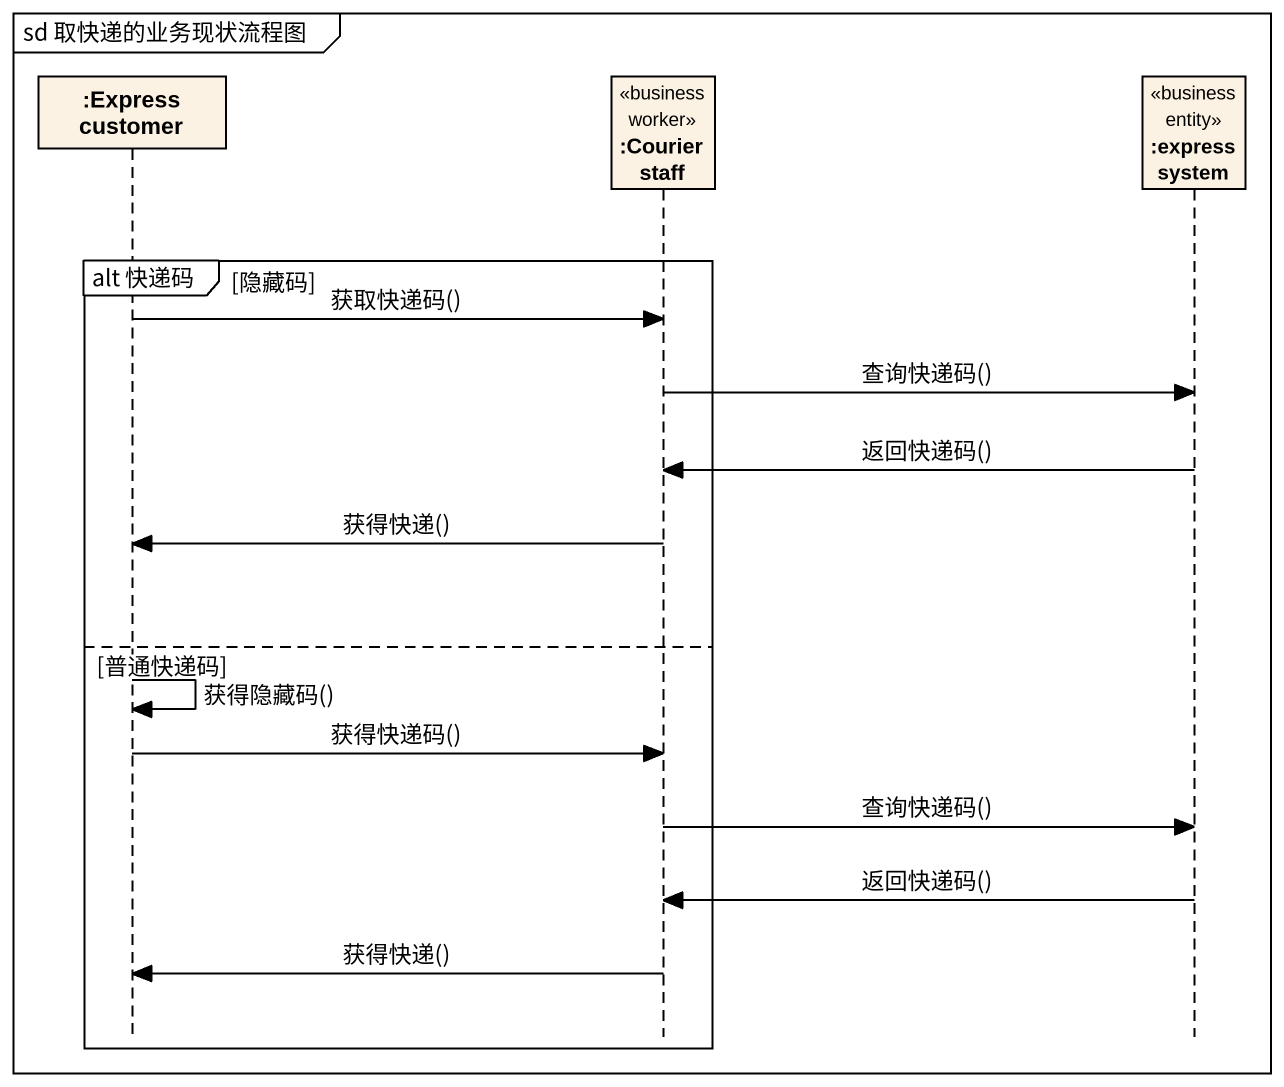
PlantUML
@startuml
mainframe sd 取快递的业务现状流程图
hide footbox
participant ":Express customer" as Express_customer
participant ":Courier staff" as Courier_staff <<business worker>>
participant ":express system" as express_system <<business entity>>

group alt 快递码 [隐藏码]
  Express_customer -> Courier_staff : 获取快递码()
  Courier_staff -> express_system : 查询快递码()
  express_system -> Courier_staff : 返回快递码()
  Courier_staff -> Express_customer : 获得快递()
else 普通快递码
  Express_customer -> Express_customer : 获得隐藏码()
  Express_customer -> Courier_staff : 获得快递码()
  Courier_staff -> express_system : 查询快递码()
  express_system -> Courier_staff : 返回快递码()
  Courier_staff -> Express_customer : 获得快递()
end
@enduml
